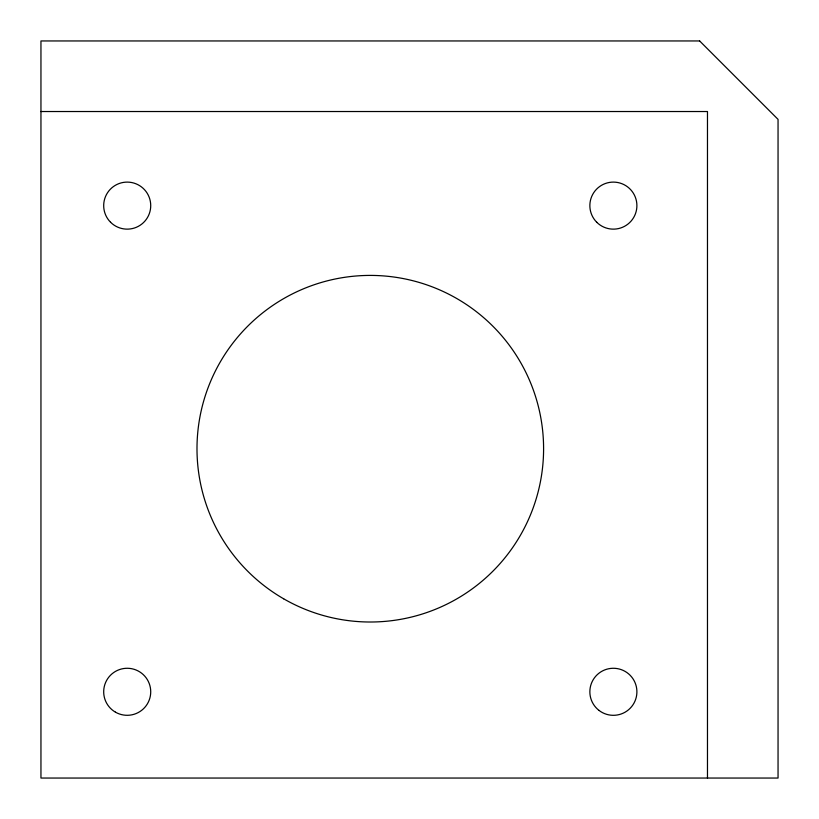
<?xml version="1.0" encoding="UTF-8"?>
<svg xmlns="http://www.w3.org/2000/svg" width="819" height="819" viewBox="0 0 819 819"><rect width="100%" height="100%" fill="white"/><g stroke="black" fill="none" stroke-linecap="round" stroke-linejoin="round"><path stroke-width="1.23" d="M40.95 111.527L707.473 111.527L707.473 778.05M699.631 40.95L40.95 40.95L40.95 778.05L778.05 778.05L778.05 119.369L699.631 40.95M598.986 710.401A23.526 23.526 0 0 0 636.691 694.952A23.526 23.526 0 0 0 604.463 670.024A23.526 23.526 0 0 0 598.986 710.401M115.448 712.161A23.526 23.526 0 0 0 150.727 691.789A23.526 23.526 0 0 0 115.448 671.416A23.526 23.526 0 0 0 115.448 712.161M110.575 222.256A23.526 23.526 0 0 0 149.928 211.712A23.526 23.526 0 0 0 121.12 182.903A23.526 23.526 0 0 0 110.575 222.256M596.744 222.256A23.526 23.526 0 0 0 636.097 211.712A23.526 23.526 0 0 0 607.288 182.903A23.526 23.526 0 0 0 596.744 222.256M283.64 598.791A173.3 173.3 0 0 0 543.591 448.71A173.3 173.3 0 0 0 283.64 298.628A173.3 173.3 0 0 0 283.64 598.791"/></g></svg>
